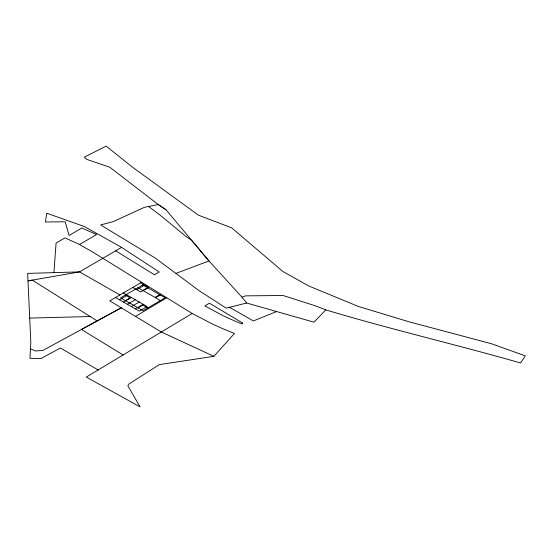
<?xml version="1.0" encoding="UTF-8"?>
<svg xmlns="http://www.w3.org/2000/svg" width="553" height="553" viewBox="0 0 553 553"><rect width="100%" height="100%" fill="white"/><g stroke="black" fill="none" stroke-linecap="round" stroke-linejoin="round"><path stroke-width="0.83" d="M98.144 369.95L60.422 347.989L40.936 358.579L29.945 358.275L30.802 341.899L27.65 273.396L79.528 271.889L121.591 247.385L159.229 272L154.46 274.786L115.695 250.82M53.931 272.629L56.081 243.092L64.95 237.894L78.879 244.163L93.457 252.486L192.161 313.496L211.35 323.457A257.193 148.487 0 0 0 223.771 329.104L234.465 333.431L213.887 356.332L159.375 364.614L129.16 383.851L127.833 385.78L140.096 406.89L86.275 377.098L192.161 313.496M166.038 209.801L158.241 204.527L109.639 167.137L86.994 159.485L84.312 157.163L106.155 146.11L132.796 167.4L198.409 215.158L231.617 227.822L282.88 271.475L308.671 285.942L358.482 306.5L409.579 321.943L491.479 343.738L525.35 355.876L520.567 362.975C455.845 344.443 390.211 329.256 325.731 309.867L314.021 322.185L246.693 303.03L226.115 308.104L198.907 290.56L155.269 258.057L100.605 224.933L113.192 221.656L144.215 207.389L158.241 204.527L166.038 209.794L208.958 260.954L242 297.203L246.693 303.03M135.499 316.399L166.743 297.777M79.494 244.523L96.609 234.527L81.83 228.023L69.104 235.46L65.13 221.801L45.422 221.967L46.735 213.188L84.367 226.557L121.591 247.385M141.63 282.272L109.771 300.86L161.248 331.952L213.887 356.332M119.462 299.788L127.314 295.205M136.743 289.71L144.596 285.127M125.441 300.666L130.245 297.86L125.358 295.067M147.616 287.726L142.812 290.525L137.918 287.733M123.437 302.056L131.289 297.473M127.404 304.323L135.257 299.74M131.372 306.59L139.225 302.007M135.34 308.857L143.192 304.274M159.713 294.631L154.999 297.383L143.096 290.581M138.139 307.917L142.944 305.111L147.838 307.91M160.315 294.977L155.511 297.784L160.398 300.576M276.272 311.698L253.385 320.94L229.419 307.288M242 297.203L245.525 295.848L283.081 295.509L314.954 305.685L325.731 309.867M175.972 273.355L208.958 260.954L191.697 240.403L185.711 236.235L160.052 215.096L148.626 206.49M29.807 318.079L90.153 316.537M30.45 348.825L35.537 350.961L42.83 350.471L121.287 307.814L81.457 329.464L123.043 354.957M119.911 294.949L79.528 271.889L28.009 280.869L32.288 280.122L97.141 320.94M140.621 282.86L148.563 287.394L140.711 291.977L132.768 287.442M123.347 292.938L147.16 306.542L139.308 311.125L115.494 297.521M242.608 323.042L241.986 323.927L236.774 321.818A241.136 139.218 0 0 1 222.831 315.556L204.866 305.906L209.442 303.182L242.608 323.042M142.722 284.933L120.554 297.873L143.033 310.71L165.202 297.77L142.722 284.933"/></g></svg>
